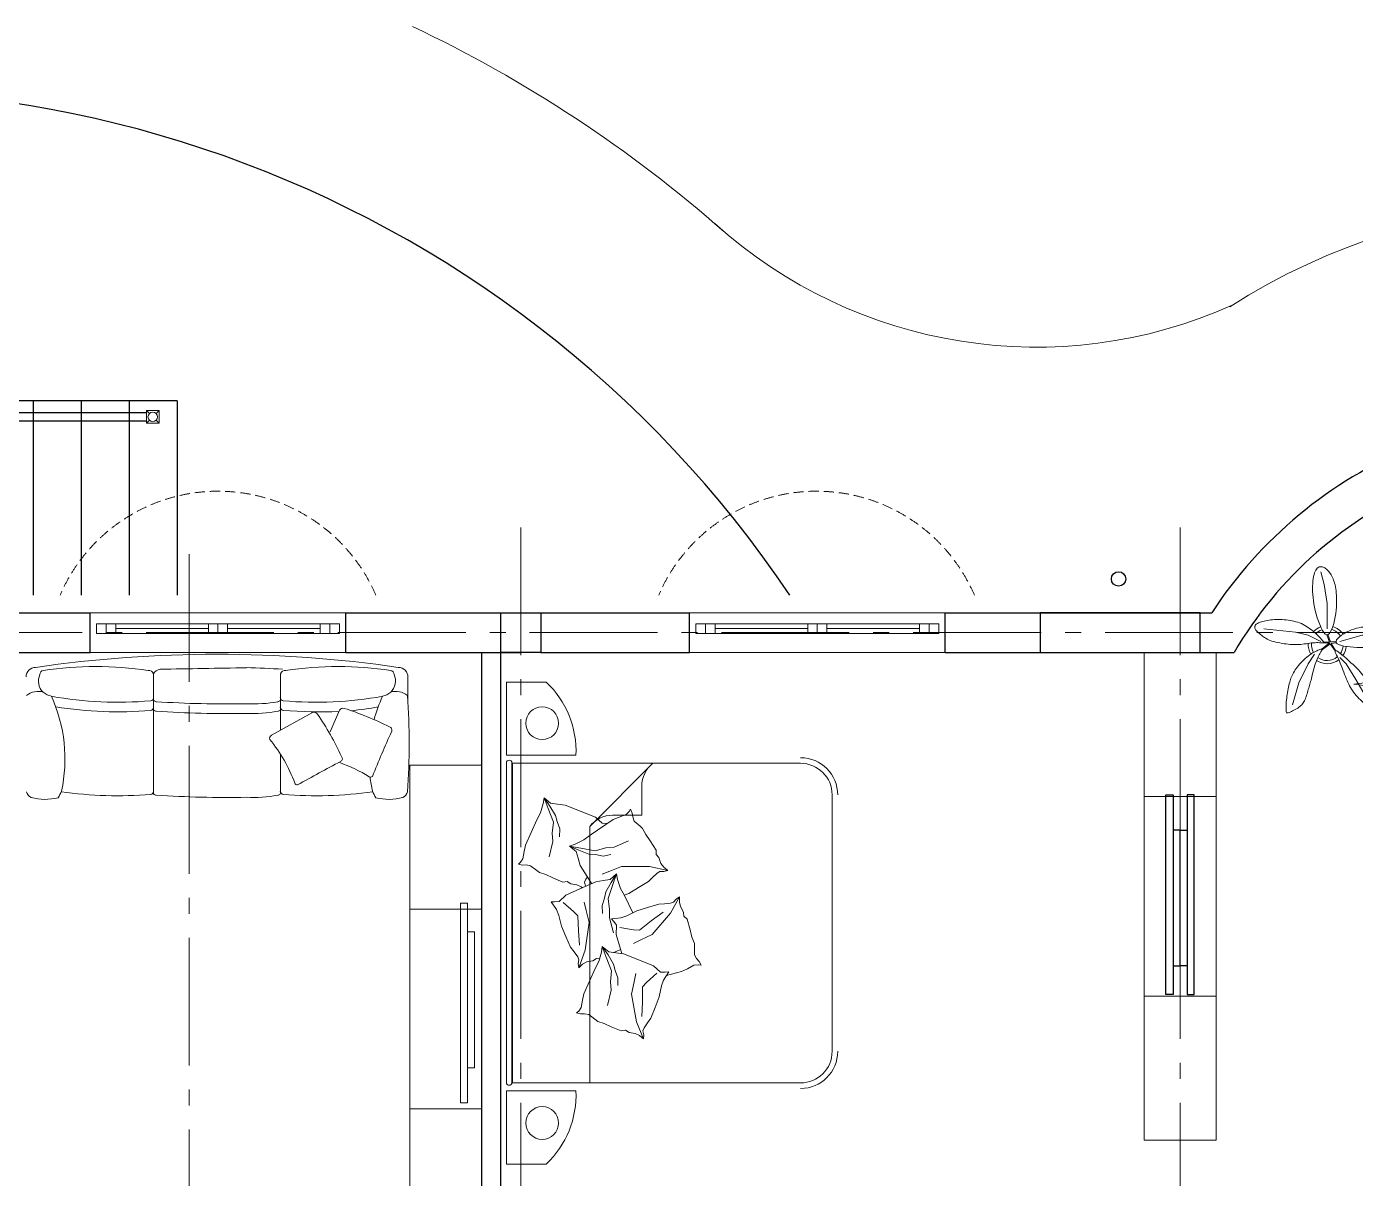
# Model space of a CAD drawing. Header units: millimetres. Extents: x -133165 to 20117, y 15722 to 63536.
# Drawn here: x -120946 to -112632, y 33035 to 40242 of the extents above; entities that cross this region are included whole.
import ezdxf

# ---------------------------------------------------------------- set-up
doc = ezdxf.new("R2010")
doc.units = ezdxf.units.MM
for name, pattern in [('GOST2.303 5', [24, 20, -1.5, 1, -1.5]), ('GOST2.303 6', [12, 8, -1.5, 1, -1.5]), ('HIDDEN', [9.525, 6.35, -3.175])]:
    doc.linetypes.add(name, pattern=pattern)
doc.layers.get('0').update_dxf_attribs({"lineweight": 15})
for name, color, linetype, lineweight in [('axis', 7, 'GOST2.303 5', 9), ('Furniture', 28, 'Continuous', 9), ('v', 140, 'Continuous', 20), ('wall', 5, 'Continuous', 60)]:
    doc.layers.add(name, color=color, linetype=linetype, lineweight=lineweight)
for name, color, linetype in [('floor', 11, 'Continuous'), ('hidden', 9, 'HIDDEN'), ('merdiven', 3, 'Continuous')]:
    doc.layers.add(name, color=color, linetype=linetype)
doc.styles.add('ATTR', font='romans.shx', dxfattribs={"width": 0.8, "height": 0.470416})

# ---------------------------------------------------------------- blocks, each defined once
blk = doc.blocks.new('okna-150')
at = {"layer": 'v', "ltscale": 100}
for p, q in [((-10, 60), (1510, 60)), ((-10, 0), (-10, 60)), ((-10, 0), (1510, 0)), ((50, 0), (50, 60)), ((110, 0), (110, 60)), ((110, 30), (690, 30)), ((690, 0), (690, 60)), ((750, 0), (750, 60)), ((810, 0), (810, 60)), ((810, 30), (1390, 30)), ((1390, 0), (1390, 60)), ((1450, 0), (1450, 60)), ((1510, 0), (1510, 60))]:
    blk.add_line(p, q, dxfattribs=at)
blk = doc.blocks.new('A$C201F213F')
at = {"layer": 'Furniture', "ltscale": 75}
for p, q in [((0, 0), (-636.4, -636.4)), ((636.4, -636.4), (0, 0)), ((-191.6, -303.3), (-443.5, -555.2)), ((-230.8, -284.4), (-249.2, -266)), ((442.6, -557.1), (187.9, -302.4)), ((229.8, -284.4), (248.2, -266)), ((-424.3, -848.5), (-636.4, -636.4)), ((636.4, -636.4), (424.3, -848.5))]:
    blk.add_line(p, q, dxfattribs=at)
for centre in [(-534.6, -605.3), (537.4, -606.7), (391.7, -620.8)]:
    blk.add_circle(centre, 27, dxfattribs=at)
for centre, radius, start, end in [((-0.5, -514.7), 351.7, 45, 135), ((-0.5, -514.7), 325.7, 45, 135), ((-2.3, -117.6), 265.2, 215.64538, 324.88513), ((-386.9, -611.8), 80, 135, 205.85821), ((386, -613.7), 80, 333.85994, 45), ((0, -424.3), 570, 201.44354, 338.55646), ((0, -424.3), 560, 201.44354, 338.55646), ((0, -424.3), 510, 205.85821, 333.85994), ((0, -424.3), 600, 225, 315)]:
    blk.add_arc(centre, radius, start, end, dxfattribs=at)
blk = doc.blocks.new('Plant 2')
for p, q in [((-0.98, 9.39), (-1.42, 6.75)), ((-1.42, 6.75), (-1.42, 4.99)), ((8.26, 6.31), (6.94, 5.43)), ((-1.42, 4.99), (-0.54, 1.91)), ((4.74, 4.11), (2.54, 2.79)), ((6.94, 5.43), (4.74, 4.11)), ((2.54, 2.79), (1.66, 1.91)), ((-8.46, -0.29), (-5.82, 0.15)), ((-5.82, 0.15), (-2.3, 0.15)), ((-1.52, 0.24), (-0.49, 0.61)), ((-1.49, 0.11), (-0.47, 0.45)), ((-0.49, 0.59), (-0.51, 1.38)), ((-0.47, 0.45), (-0.49, -0.34)), ((-0.28, 0.69), (-0.38, 1.4)), ((-0.38, -0.36), (-0.34, 0.47)), ((-0.34, 0.47), (0.48, -0.55)), ((0.71, 1.31), (-0.28, 0.71)), ((-0.21, 0.55), (0.75, 1.23)), ((0.56, -0.53), (-0.21, 0.57)), ((-10.22, -0.73), (-8.46, -0.29)), ((-0.54, -0.73), (-1.42, -2.49)), ((1.22, -1.61), (2.54, -2.49)), ((-1.42, -2.49), (-1.86, -4.25)), ((2.54, -2.49), (5.18, -3.81)), ((-1.86, -4.25), (-2.3, -8.65)), ((5.18, -3.81), (8.26, -4.69))]:
    blk.add_line(p, q)
for points in [[(-2, 3.16), (-2.16, 3.51), (-2.28, 3.86), (-2.38, 4.21), (-2.46, 4.54), (-2.52, 4.88), (-2.56, 5.21), (-2.58, 5.54), (-2.59, 5.87), (-2.58, 6.2), (-2.56, 6.53), (-2.53, 6.86), (-2.48, 7.18), (-2.42, 7.51), (-2.34, 7.82), (-2.25, 8.13), (-2.15, 8.44), (-2.03, 8.74), (-1.91, 9.02), (-1.77, 9.29), (-1.63, 9.52), (-1.48, 9.72), (-1.34, 9.88), (-1.19, 10), (-1.05, 10.05), (-0.92, 10.05), (-0.79, 9.99), (-0.67, 9.89), (-0.56, 9.75), (-0.45, 9.58), (-0.35, 9.38), (-0.26, 9.17), (-0.17, 8.95), (-0.09, 8.73), (-0.02, 8.51), (0.05, 8.29), (0.1, 8.05), (0.16, 7.82), (0.2, 7.57), (0.24, 7.32), (0.27, 7.05), (0.29, 6.76), (0.31, 6.47), (0.32, 6.15), (0.32, 5.82), (0.32, 5.46), (0.31, 5.09), (0.29, 4.69), (0.27, 4.26), (0.24, 3.81), (0.2, 3.35), (0.14, 2.9), (0.08, 2.47), (-0.01, 2.09), (-0.11, 1.77), (-0.24, 1.54), (-0.39, 1.4), (-0.57, 1.37), (-0.77, 1.45), (-0.98, 1.61), (-1.2, 1.84), (-1.42, 2.13), (-1.63, 2.45), (-1.83, 2.8), (-2, 3.16)], [(2.4, 3.45), (2.66, 3.75), (2.92, 4.02), (3.17, 4.27), (3.41, 4.51), (3.65, 4.73), (3.89, 4.93), (4.13, 5.11), (4.38, 5.29), (4.63, 5.44), (4.88, 5.59), (5.14, 5.72), (5.4, 3.85), (5.66, 5.96), (5.92, 6.06), (6.18, 6.15), (6.43, 6.24), (6.67, 6.32), (6.91, 6.39), (7.14, 6.46), (7.35, 6.52), (7.56, 6.57), (7.76, 6.61), (7.94, 6.65), (8.12, 6.68), (8.27, 6.7), (8.42, 6.72), (8.54, 6.72), (8.65, 6.72), (8.73, 6.7), (8.8, 6.66), (8.84, 6.61), (8.85, 6.53), (8.84, 6.44), (8.8, 6.33), (8.73, 6.2), (8.65, 6.06), (8.54, 5.9), (8.42, 5.73), (8.27, 5.55), (8.12, 5.36), (7.94, 5.16), (7.76, 4.96), (7.57, 4.76), (7.36, 4.56), (7.15, 4.37), (6.94, 4.17), (6.72, 3.99), (6.5, 3.82), (6.28, 3.66), (6.06, 3.52), (5.83, 3.38), (5.6, 3.25), (5.37, 3.13), (5.12, 3.02), (4.86, 2.9), (4.6, 2.79), (4.31, 2.68), (4.02, 2.57), (3.72, 2.46), (3.41, 2.34), (3.1, 2.23), (2.79, 2.1), (2.48, 1.97), (2.18, 1.84), (1.88, 1.7), (1.6, 1.56), (1.34, 1.44), (1.11, 1.34), (0.93, 1.26), (0.79, 1.23), (0.72, 1.25), (0.71, 1.33), (0.77, 1.47), (0.9, 1.67), (1.08, 1.92), (1.3, 2.2), (1.56, 2.5), (1.83, 2.82), (2.12, 3.14), (2.4, 3.45)], [(-3.98, 1.25), (-4.45, 1.33), (-4.9, 1.38), (-5.34, 1.42), (-5.77, 1.44), (-6.18, 1.44), (-6.57, 1.44), (-6.94, 1.42), (-7.28, 1.4), (-7.6, 1.37), (-7.89, 1.33), (-8.16, 1.29), (-8.41, 1.23), (-8.64, 1.18), (-8.86, 1.11), (-9.07, 1.04), (-9.26, 0.96), (-9.45, 0.87), (-9.63, 0.78), (-9.81, 0.69), (-9.97, 0.58), (-10.12, 0.48), (-10.26, 0.37), (-10.39, 0.26), (-10.51, 0.15), (-10.61, 0.04), (-10.7, -0.07), (-10.78, -0.18), (-10.84, -0.29), (-10.89, -0.4), (-10.92, -0.51), (-10.94, -0.62), (-10.95, -0.73), (-10.94, -0.84), (-10.92, -0.95), (-10.88, -1.05), (-10.81, -1.16), (-10.73, -1.26), (-10.61, -1.36), (-10.47, -1.45), (-10.29, -1.53), (-10.08, -1.61), (-9.84, -1.68), (-9.57, -1.75), (-9.27, -1.8), (-8.95, -1.84), (-8.61, -1.87), (-8.25, -1.89), (-7.87, -1.9), (-7.48, -1.89), (-7.07, -1.87), (-6.65, -1.83), (-6.22, -1.78), (-5.77, -1.71), (-5.31, -1.62), (-4.84, -1.51), (-4.35, -1.39), (-3.85, -1.24), (-3.36, -1.08), (-2.89, -0.9), (-2.45, -0.71), (-2.08, -0.51), (-1.78, -0.31), (-1.58, -0.12), (-1.49, 0.08), (-1.53, 0.27), (-1.67, 0.45), (-1.92, 0.62), (-2.24, 0.78), (-2.63, 0.92), (-3.06, 1.05), (-3.52, 1.16), (-3.98, 1.25)], [(-1.78, -1.61), (-1.97, -1.83), (-2.15, -2.05), (-2.33, -2.27), (-2.49, -2.5), (-2.64, -2.72), (-2.78, -2.96), (-2.91, -3.2), (-3.03, -3.44), (-3.13, -3.69), (-3.22, -3.95), (-3.3, -4.21), (-3.37, -4.48), (-3.43, -4.75), (-3.47, -5.02), (-3.51, -5.29), (-3.54, -5.57), (-3.57, -5.84), (-3.59, -6.12), (-3.6, -6.39), (-3.6, -6.66), (-3.6, -6.92), (-3.59, -7.19), (-3.57, -7.44), (-3.54, -7.69), (-3.51, -7.94), (-3.48, -8.17), (-3.43, -8.4), (-3.39, -8.61), (-3.34, -8.81), (-3.29, -8.99), (-3.23, -9.16), (-3.18, -9.31), (-3.12, -9.43), (-3.07, -9.54), (-3.01, -9.63), (-2.96, -9.71), (-2.9, -9.77), (-2.85, -9.82), (-2.79, -9.86), (-2.74, -9.89), (-2.68, -9.92), (-2.63, -9.93), (-2.57, -9.94), (-2.51, -9.94), (-2.44, -9.93), (-2.38, -9.9), (-2.3, -9.87), (-2.22, -9.82), (-2.14, -9.76), (-2.05, -9.68), (-1.95, -9.6), (-1.85, -9.5), (-1.74, -9.39), (-1.64, -9.27), (-1.53, -9.15), (-1.42, -9.01), (-1.31, -8.87), (-1.2, -8.72), (-1.09, -8.56), (-0.99, -8.39), (-0.89, -8.2), (-0.79, -8), (-0.7, -7.78), (-0.61, -7.55), (-0.53, -7.29), (-0.46, -7.02), (-0.39, -6.73), (-0.34, -6.44), (-0.28, -6.14), (-0.24, -5.85), (-0.2, -5.55), (-0.17, -5.27), (-0.15, -5), (-0.13, -4.75), (-0.12, -4.5), (-0.12, -4.26), (-0.12, -4.02), (-0.13, -3.78), (-0.15, -3.54), (-0.17, -3.29), (-0.2, -3.04), (-0.24, -2.79), (-0.27, -2.53), (-0.31, -2.28), (-0.34, -2.02), (-0.37, -1.78), (-0.38, -1.54), (-0.39, -1.31), (-0.39, -1.1), (-0.37, -0.91), (-0.36, -0.73), (-0.35, -0.59), (-0.34, -0.47), (-0.36, -0.4), (-0.4, -0.36), (-0.46, -0.36), (-0.56, -0.41), (-0.69, -0.5), (-0.84, -0.63), (-1.01, -0.79), (-1.2, -0.97), (-1.39, -1.17), (-1.59, -1.39), (-1.78, -1.61)], [(0.93, -1.68), (1.05, -1.88), (1.18, -2.08), (1.32, -2.28), (1.47, -2.49), (1.63, -2.69), (1.81, -2.9), (1.99, -3.1), (2.18, -3.29), (2.37, -3.48), (2.57, -3.66), (2.78, -3.84), (2.98, -4), (3.19, -4.15), (3.39, -4.29), (3.59, -4.42), (3.79, -4.54), (3.98, -4.64), (4.16, -4.73), (4.35, -4.82), (4.53, -4.89), (4.72, -4.95), (4.91, -5.01), (5.12, -5.07), (5.33, -5.13), (5.56, -5.18), (5.79, -5.24), (6.04, -5.29), (6.29, -5.34), (6.55, -5.38), (6.8, -5.43), (7.06, -5.46), (7.31, -5.49), (7.55, -5.52), (7.79, -5.54), (8.01, -5.55), (8.23, -5.56), (8.42, -5.56), (8.61, -5.57), (8.77, -5.57), (8.92, -5.57), (9.05, -5.57), (9.16, -5.56), (9.24, -5.55), (9.31, -5.53), (9.35, -5.5), (9.38, -5.44), (9.38, -5.37), (9.36, -5.27), (9.32, -5.15), (9.27, -5.01), (9.2, -4.84), (9.11, -4.67), (9.02, -4.49), (8.92, -4.3), (8.81, -4.12), (8.7, -3.95), (8.59, -3.8), (8.48, -3.65), (8.36, -3.52), (8.24, -3.39), (8.12, -3.28), (7.98, -3.18), (7.83, -3.09), (7.68, -3), (7.5, -2.92), (7.32, -2.85), (7.13, -2.78), (6.93, -2.72), (6.73, -2.66), (6.53, -2.6), (6.33, -2.54), (6.14, -2.49), (5.95, -2.43), (5.76, -2.38), (5.58, -2.32), (5.39, -2.27), (5.21, -2.21), (5.01, -2.16), (4.81, -2.1), (4.6, -2.05), (4.37, -1.99), (4.13, -1.94), (3.89, -1.88), (3.63, -1.82), (3.38, -1.75), (3.12, -1.69), (2.87, -1.61), (2.62, -1.53), (2.37, -1.45), (2.14, -1.36), (1.91, -1.26), (1.7, -1.17), (1.5, -1.07), (1.32, -0.98), (1.15, -0.89), (1, -0.8), (0.87, -0.72), (0.77, -0.65), (0.68, -0.6), (0.61, -0.55), (0.55, -0.53), (0.52, -0.52), (0.5, -0.54), (0.49, -0.58), (0.5, -0.65), (0.52, -0.74), (0.55, -0.86), (0.6, -0.99), (0.66, -1.15), (0.74, -1.31), (0.83, -1.49), (0.93, -1.68)]]:
    blk.add_lwpolyline(points, close=True)
for radius, start, end in [(2.64, 123.8022, 163.3846), (2.2, 123.3061, 164.633), (2.2, 56.1561, 85.8565), (2.64, 55.4621, 85.1348), (2.2, 323.0276, 39.4037), (2.64, 325.816, 37.097), (2.64, 200.5744, 226.3792), (2.2, 199.7262, 226.28), (2.2, 263.9554, 299.0217), (2.64, 266.0481, 299.6067)]:
    blk.add_arc((-0.1, 0.15), radius, start, end)
at = {"style": 'ATTR', "width": 0.8, "flags": 9}
blk.add_attdef('ESTCODE', (0, 0), '', height=0.00407, dxfattribs=at)
blk = doc.blocks.new('7')
for p, q in [((34743, 36929), (34731, 36879)), ((34766, 36902), (34743, 36929)), ((34722, 36776), (34660, 36700)), ((34733, 36830), (34722, 36776)), ((34731, 36879), (34733, 36830)), ((34810, 36871), (34766, 36902)), ((34901, 36854), (34810, 36871)), ((34981, 36836), (34901, 36854)), ((35296, 36689), (34981, 36836)), ((34608, 36586), (34566, 36499)), ((34634, 36666), (34608, 36586)), ((34660, 36700), (34634, 36666)), ((35384, 36643), (35296, 36689)), ((35497, 36609), (35384, 36643)), ((35571, 36596), (35436, 36549)), ((35571, 36596), (35464, 36527)), ((35571, 36596), (35497, 36609)), ((35500, 36516), (35571, 36596)), ((33961, 36399), (34096, 36432)), ((34096, 36432), (34168, 36459)), ((34168, 36459), (34268, 36526)), ((34268, 36526), (34268, 36481)), ((34268, 36481), (34270, 36423)), ((34270, 36423), (34347, 36338)), ((34566, 36499), (34511, 36373)), ((35021, 36494), (34832, 36541)), ((35127, 36500), (35021, 36494)), ((35263, 36484), (35127, 36500)), ((35270, 36438), (35177, 36406)), ((35436, 36549), (35263, 36484)), ((35347, 36458), (35270, 36438)), ((35464, 36527), (35347, 36458)), ((35476, 36335), (35489, 36428)), ((35489, 36428), (35500, 36516)), ((33639, 36244), (33695, 36288)), ((33695, 36288), (33829, 36345)), ((33829, 36345), (33961, 36399)), ((34144, 36245), (34257, 36374)), ((34347, 36338), (34424, 36162)), ((34488, 36276), (34477, 36199)), ((34519, 36319), (34488, 36276)), ((34511, 36373), (34519, 36319)), ((34893, 36204), (34962, 36286)), ((34962, 36286), (34909, 36170)), ((34962, 36286), (34935, 36146)), ((34962, 36286), (34986, 36215)), ((35177, 36406), (35078, 36409)), ((35393, 36135), (35476, 36335)), ((32862, 36125), (32852, 36071)), ((32872, 36224), (32860, 36173)), ((32860, 36173), (32862, 36125)), ((32896, 36196), (32872, 36224)), ((32939, 36166), (32896, 36196)), ((33030, 36149), (32939, 36166)), ((33111, 36130), (33030, 36149)), ((33425, 35983), (33111, 36130)), ((33438, 36189), (33489, 36194)), ((33482, 36140), (33438, 36189)), ((33438, 36189), (33655, 36106)), ((33509, 36088), (33482, 36140)), ((33489, 36194), (33538, 36185)), ((33522, 36010), (33509, 36088)), ((33538, 36185), (33575, 36199)), ((33575, 36199), (33639, 36244)), ((33655, 36106), (34003, 36052)), ((33718, 36175), (33901, 36188)), ((33901, 36188), (34088, 36193)), ((34003, 36052), (34154, 36089)), ((34088, 36193), (34144, 36245)), ((34154, 36089), (34257, 36113)), ((34424, 36162), (34510, 35963)), ((34450, 36145), (34438, 36131)), ((34477, 36199), (34450, 36145)), ((34454, 36092), (34459, 36092)), ((34459, 36092), (34507, 36102)), ((34507, 36102), (34544, 36088)), ((34532, 36042), (34718, 36154)), ((34544, 36088), (34574, 36067)), ((34718, 36154), (34808, 36180)), ((34808, 36180), (34893, 36204)), ((34909, 36170), (34858, 36044)), ((34935, 36146), (34897, 35965)), ((34986, 36215), (35037, 36107)), ((35037, 36107), (35094, 36027)), ((35318, 35958), (35393, 36135)), ((32763, 35960), (32737, 35880)), ((32790, 35994), (32763, 35960)), ((32852, 36071), (32790, 35994)), ((33513, 35938), (33425, 35983)), ((33627, 35904), (33513, 35938)), ((33552, 35967), (33522, 36010)), ((33547, 35928), (33552, 35967)), ((34488, 36015), (34532, 36042)), ((34510, 35963), (34524, 35871)), ((34850, 35964), (34832, 35868)), ((34858, 36044), (34850, 35964)), ((34897, 35965), (34932, 35832)), ((35094, 36027), (35286, 35737)), ((35242, 35872), (35318, 35958)), ((32695, 35794), (32640, 35667)), ((32737, 35880), (32695, 35794)), ((33150, 35789), (32962, 35836)), ((33257, 35794), (33150, 35789)), ((33393, 35779), (33257, 35794)), ((33566, 35843), (33393, 35779)), ((33477, 35752), (33399, 35732)), ((33594, 35821), (33477, 35752)), ((33701, 35891), (33566, 35843)), ((33701, 35891), (33594, 35821)), ((33619, 35722), (33630, 35810)), ((33701, 35891), (33627, 35904)), ((33630, 35810), (33701, 35891)), ((34056, 35798), (33869, 35749)), ((34043, 35773), (34009, 35744)), ((34055, 35653), (34043, 35773)), ((34163, 35794), (34056, 35798)), ((34212, 35888), (34113, 35885)), ((34298, 35811), (34163, 35794)), ((34305, 35858), (34212, 35888)), ((34473, 35749), (34298, 35811)), ((34382, 35839), (34305, 35858)), ((34500, 35771), (34382, 35839)), ((34608, 35703), (34500, 35771)), ((34524, 35871), (34536, 35783)), ((34536, 35783), (34608, 35703)), ((34641, 35784), (34603, 35883)), ((34699, 35640), (34641, 35784)), ((34832, 35868), (34849, 35771)), ((34932, 35832), (34942, 35726)), ((35240, 35814), (35242, 35872)), ((35240, 35806), (35240, 35814)), ((32649, 35614), (32618, 35570)), ((32640, 35667), (32649, 35614)), ((33307, 35701), (33208, 35703)), ((33399, 35732), (33307, 35701)), ((33522, 35430), (33606, 35629)), ((33606, 35629), (33619, 35722)), ((33663, 35662), (33609, 35647)), ((33644, 35702), (33622, 35747)), ((33658, 35661), (33644, 35702)), ((33848, 35715), (33663, 35662)), ((33963, 35709), (33848, 35715)), ((33905, 35499), (33933, 35668)), ((34009, 35744), (33963, 35709)), ((34080, 35580), (34055, 35653)), ((34334, 35607), (34117, 35503)), ((34421, 35654), (34334, 35607)), ((34360, 35551), (34337, 35609)), ((34534, 35689), (34421, 35654)), ((34608, 35703), (34473, 35749)), ((34608, 35703), (34534, 35689)), ((34692, 35287), (34699, 35640)), ((34942, 35726), (35017, 35547)), ((35286, 35737), (35316, 35661)), ((35316, 35661), (35346, 35573)), ((32537, 35391), (32753, 35476)), ((32580, 35440), (32537, 35391)), ((32606, 35493), (32580, 35440)), ((32618, 35570), (32606, 35493)), ((32753, 35476), (33100, 35535)), ((33100, 35535), (33252, 35499)), ((33252, 35499), (33355, 35476)), ((33448, 35253), (33522, 35430)), ((33778, 35407), (33731, 35502)), ((33900, 35422), (33905, 35499)), ((34015, 35274), (33900, 35422)), ((34139, 35455), (34080, 35580)), ((34182, 35318), (34139, 35455)), ((34431, 35427), (34360, 35551)), ((34506, 35303), (34431, 35427)), ((35265, 35473), (35199, 35400)), ((35317, 35491), (35265, 35473)), ((35365, 35496), (35317, 35491)), ((35346, 35573), (35383, 35535)), ((35414, 35515), (35365, 35496)), ((35383, 35535), (35414, 35515)), ((32537, 35391), (32588, 35386)), ((32588, 35386), (32637, 35396)), ((32637, 35396), (32674, 35382)), ((32674, 35382), (32738, 35338)), ((32738, 35338), (32795, 35295)), ((32795, 35295), (32930, 35239)), ((32817, 35408), (32999, 35398)), ((32999, 35398), (33187, 35395)), ((33187, 35395), (33243, 35343)), ((33243, 35343), (33358, 35215)), ((33844, 35267), (33778, 35407)), ((34107, 35032), (33844, 35267)), ((34121, 35125), (34015, 35274)), ((34222, 35179), (34182, 35318)), ((34557, 35253), (34506, 35303)), ((34610, 35195), (34557, 35253)), ((34639, 35061), (34692, 35287)), ((35014, 35277), (34897, 35204)), ((35094, 35331), (35014, 35277)), ((35169, 35369), (35094, 35331)), ((35199, 35400), (35169, 35369)), ((32930, 35239), (33062, 35187)), ((33062, 35187), (33198, 35155)), ((33198, 35155), (33270, 35130)), ((33270, 35130), (33371, 35064)), ((33327, 35092), (33373, 34903)), ((33370, 35109), (33371, 35166)), ((33371, 35064), (33370, 35109)), ((33371, 35166), (33448, 35253)), ((34224, 35107), (34222, 35179)), ((34230, 35030), (34224, 35107)), ((34630, 35161), (34610, 35195)), ((34627, 35111), (34630, 35161)), ((34639, 35061), (34627, 35111)), ((34681, 35111), (34639, 35061)), ((34730, 35145), (34681, 35111)), ((34805, 35168), (34730, 35145)), ((34843, 35204), (34805, 35168)), ((34897, 35204), (34843, 35204)), ((34309, 34917), (34107, 35032)), ((34186, 34908), (34244, 34920)), ((34242, 34992), (34230, 35030)), ((34280, 34960), (34242, 34992)), ((34244, 34920), (34309, 34917)), ((34309, 34917), (34280, 34960)), ((33373, 34903), (33409, 34829)), ((33409, 34829), (33452, 34747)), ((33723, 34738), (33801, 34768)), ((33801, 34768), (33895, 34789)), ((33895, 34789), (34028, 34825)), ((34028, 34825), (34065, 34865)), ((34065, 34865), (34118, 34869)), ((34118, 34869), (34186, 34908)), ((33456, 34694), (33449, 34659)), ((33449, 34659), (33496, 34681)), ((33452, 34747), (33456, 34694)), ((33496, 34681), (33533, 34713)), ((33533, 34713), (33581, 34738)), ((33581, 34738), (33679, 34738)), ((33679, 34738), (33723, 34738))]:
    blk.add_line(p, q)

msp = doc.modelspace()

# ---------------------------------------------------------------- linework, layer by layer
at = {"layer": 'axis', "color": 147, "linetype": 'GOST2.303 6', "lineweight": 0, "ltscale": 100}
for p, q in [((-117853.6, 37108.7), (-117853.6, 16775.3)), ((-113728.6, 37108.7), (-113728.6, 16775.3)), ((-119928.6, 36941.5), (-119928.6, 16775.3)), ((-130998.5, 36450.1), (-105614.1, 36450.1))]:
    msp.add_line(p, q, dxfattribs=at)
at = {"layer": 'floor', "ltscale": 100}
for p, q in [((-120196.7, 37825.1), (-122239.6, 37825.1)), ((-122239.6, 37775.1), (-120196.7, 37775.1))]:
    msp.add_line(p, q, dxfattribs=at)
at = {"layer": 'Furniture', "ltscale": 100}
for p, q in [((-120152.9, 36193.3), (-120152.9, 36030.8)), ((-119356.9, 36193.3), (-119356.9, 36030.8)), ((-118560.4, 36174.4), (-118560.4, 36010.9)), ((-117944, 36140.2), (-117694.5, 36140.2)), ((-117944, 35682.9), (-117944, 36140.2)), ((-120152.9, 36030.8), (-120152.9, 35445.5)), ((-119356.9, 36030.8), (-119356.9, 35839.8)), ((-119356.9, 35689), (-119356.9, 35445.5)), ((-117944, 35682.9), (-117508.6, 35682.9)), ((-117944, 33635.1), (-117944, 35635.1)), ((-117909.1, 33635.1), (-117909.1, 35635.1)), ((-117905.8, 35632.8), (-116103.5, 35632.8)), ((-117905.8, 33632.8), (-117905.8, 35632.8)), ((-117422.4, 35237.7), (-117027.3, 35632.8)), ((-117944, 35437.4), (-117944, 33832.7)), ((-117097.3, 35489.7), (-117097.3, 35307.7)), ((-115905.8, 35435.1), (-115905.8, 33830.4)), ((-117279.3, 35307.7), (-117097.3, 35307.7)), ((-117422.4, 35237.7), (-117422.4, 34632.8)), ((-117422.4, 34632.8), (-117422.4, 33632.8)), ((-116103.5, 33632.8), (-117905.8, 33632.8)), ((-117944, 33582.6), (-117944, 33125.3)), ((-117944, 33582.6), (-117508.6, 33582.6)), ((-117944, 33125.3), (-117694.5, 33125.3))]:
    msp.add_line(p, q, dxfattribs=at)
msp.add_lwpolyline([(-118974.8, 35675.2, 0.039108), (-119126.4, 35941, 0.352413), (-119156.5, 35950.2), (-119414, 35808.3, 0.370087), (-119424.1, 35781.4, -0.085318), (-119267.8, 35508.5, 0.338149), (-119250.2, 35497.3, -0.006963), (-118980.6, 35644.9, 0.478074)], format="xyb", close=True, dxfattribs=at)
msp.add_lwpolyline([(-118987, 35636.6, -0.054969), (-118803.4, 35548.8, 0.338149), (-118782.7, 35550.8, -0.006963), (-118661.7, 35833.4, 0.478074), (-118675.7, 35860.8, 0.039108), (-118959.1, 35976.4, 0.352413), (-118988.5, 35965.1), (-119046.3, 35829)], format="xyb", dxfattribs=at)
for points in [[(-118098.6, 35620), (-118548.6, 35620), (-118548.6, 34720), (-118098.6, 34720)], [(-118098.6, 35620), (-118548.6, 35620), (-118548.6, 32570), (-118098.6, 32570)], [(-118231.5, 34757.4), (-118231.5, 33507.4), (-118187.2, 33507.4), (-118187.2, 34757.4)], [(-118142.9, 34577.4), (-118142.9, 33727.4), (-118187.2, 33727.4), (-118187.2, 34577.4)], [(-118098.6, 33470), (-118548.6, 33470), (-118548.6, 32570), (-118098.6, 32570)]]:
    msp.add_lwpolyline(points, close=True, dxfattribs=at)
for centre in [(-117719.9, 35883.6), (-117719.9, 33381.9)]:
    msp.add_circle(centre, 102.4, dxfattribs=at)
for centre, radius, start, end in [((-119754.9, 28410.7), 7904.1, 81.74757, 98.25243), ((-120889.4, 36172.9), 60, 90, 180), ((-120776.3, 36147.3), 95.7, 154.41316, 226.89646), ((-120834.6, 36187), 28.1, 104.71542, 176.75336), ((-120513.6, 33939.9), 2297.8, 81.79029, 98.20971), ((-120180.9, 36185.6), 28.9, 15.29611, 99.18879), ((-120099.9, 36158.8), 63.3, 99.76579, 147.02405), ((-121530.8, 129295.7), 93085.4, 270.874209, 271.206776), ((-119802.8, 28279), 7955.4, 86.69793, 88.32565), ((-119328.9, 36185.6), 28.9, 80.81121, 164.70389), ((-118996.2, 33939.9), 2297.8, 81.79029, 98.20971), ((-118675.2, 36187), 28.1, 3.24664, 75.28458), ((-118733.5, 36147.3), 95.7, 313.10354, 25.58684), ((-118620.4, 36172.9), 60, 358.60065, 89.98792), ((-118103, 35707.7), 594.9, 357.60977, 46.63705), ((-120875, 35972.7), 109.9, 72.3508, 130.32097), ((-120758.7, 36179.2), 131.4, 230.79559, 255.72698), ((-121646.3, 35660.5), 940.5, 347.60798, 24.59042), ((-120372, 38402.1), 2387.3, 259.88875, 274.8671), ((-120171.5, 36043.6), 20.3, 275.87655, 1.80004), ((-120136.2, 36035.6), 17.3, 149.87996, 272.00409), ((-119698.2, 42739.8), 6735.8, 266.27611, 271.08898), ((-119526.1, 36822.8), 818.8, 266.88134, 280.69313), ((-119373.6, 36035.6), 17.3, 267.99591, 30.12004), ((-119338.3, 36043.6), 20.3, 178.19996, 264.12345), ((-119137.8, 38402.1), 2387.3, 265.1329, 280.11125), ((-117863.5, 35660.5), 940.5, 155.40958, 164.88845), ((-118751.1, 36179.2), 131.4, 284.27302, 309.20441), ((-118634.8, 35972.7), 109.9, 49.67903, 107.6492), ((-122457.3, 35755.3), 3905.3, 355.57621, 4.42379), ((-120373.9, 38389.2), 2434.3, 260.77957, 274.8194), ((-120171.5, 35983.7), 20.3, 275.87655, 1.80004), ((-120136.2, 35975.6), 17.3, 149.87996, 272.00409), ((-119698.2, 42679.8), 6735.8, 266.27611, 271.08898), ((-119526.1, 36762.8), 818.8, 266.88134, 280.69313), ((-119373.6, 35975.6), 17.3, 267.99591, 30.12004), ((-119338.3, 35983.7), 20.3, 178.19996, 264.12345), ((-119097.8, 39379.9), 3425, 265.9379, 271.76645), ((-119065.2, 37592.1), 1637.2, 275.25933, 281.24867), ((-117926.6, 35635.1), 17.4, 0, 180), ((-116915.8, 35489.6), 181.4, 127.91224, 180.02989), ((-116103.5, 35435.1), 232.7, 0, 90), ((-116103.5, 35435.1), 197.7, 0, 90), ((-117863.5, 35660.5), 940.5, 186.96614, 192.39202), ((-120903.8, 35459.3), 42.7, 187.07504, 250.19706), ((-120829, 35742.7), 335.6, 254.57181, 283.85712), ((-121195.9, 35666.4), 512.2, 330.83586, 336.07321), ((-120376.8, 37932.6), 2503, 261.89869, 274.75243), ((-120171.5, 35458.4), 20.3, 275.87655, 1.80004), ((-120136.2, 35450.3), 17.3, 149.87996, 272.00409), ((-119698.2, 42154.6), 6735.8, 266.27611, 271.08898), ((-119526.1, 36237.6), 818.8, 266.88134, 280.69313), ((-119373.6, 35450.3), 17.3, 267.99591, 30.12004), ((-119338.3, 35458.4), 20.3, 178.19996, 264.12345), ((-119133, 37932.6), 2503, 265.24757, 278.10131), ((-118313.9, 35666.4), 512.2, 203.92679, 209.16414), ((-118680.8, 35742.7), 335.6, 256.14288, 285.42819), ((-118606, 35459.3), 42.7, 289.80294, 352.92496), ((-117279.2, 35126.2), 181.4, 89.97011, 142.08776), ((-116103.5, 33830.4), 197.7, 270, 0), ((-116103.5, 33830.4), 232.7, 270, 0), ((-117926.6, 33635.1), 17.4, 180, 0), ((-118103, 33557.8), 594.9, 313.36295, 2.39023)]:
    msp.add_arc(centre, radius, start, end, dxfattribs=at)
at = {"layer": 'hidden', "linetype": 'HIDDEN', "lineweight": 0, "ltscale": 10}
for centre in [(-119748.6, 36260.1), (-116003.6, 36260.1)]:
    msp.add_arc(centre, 1075, 23.28773, 156.71227, dxfattribs=at)
at = {"layer": 'merdiven', "ltscale": 100}
for p, q in [((-120004.1, 37900.1), (-122104.6, 37900.1)), ((-120904.1, 37900.1), (-120904.1, 36685.1)), ((-120604.1, 37900.1), (-120604.1, 36685.1)), ((-120304.1, 37900.1), (-120304.1, 36685.1)), ((-120004.1, 37900.1), (-120004.1, 36685.1))]:
    msp.add_line(p, q, dxfattribs=at)
at = {"layer": 'merdiven', "lineweight": 0, "ltscale": 100}
for centre, radius, start, end in [((-122103.6, 32695.1), 8350, 48.62065, 64.67039), ((-111228.5, 35070.1), 4060, 359.99901, 122.63406), ((-114629.5, 41236.5), 3000, 227.92259, 294.12913)]:
    msp.add_arc(centre, radius, start, end, dxfattribs=at)
at = {"layer": 'merdiven', "ltscale": 100}
for start, end in [(33.92049, 180), (31.63294, 31.68001)]:
    msp.add_arc((-122103.6, 32695.1), 7150, start, end, dxfattribs=at)
at = {"layer": 'wall', "lineweight": 20, "ltscale": 100}
for p, q in [((-120177.9, 37821.3), (-120196.7, 37840.1)), ((-120135.5, 37821.3), (-120116.7, 37840.1)), ((-120196.7, 37760.1), (-120177.9, 37778.8)), ((-120116.7, 37760.1), (-120135.5, 37778.8))]:
    msp.add_line(p, q, dxfattribs=at)
at = {"layer": 'wall', "color": 5, "lineweight": -2, "ltscale": 100}
for p, q in [((-122103.6, 36575.1), (-120548.6, 36575.1)), ((-120548.6, 36325.1), (-120548.6, 36575.1)), ((-118948.6, 36575.1), (-116798.6, 36575.1)), ((-118948.6, 36325.1), (-118948.6, 36575.1)), ((-116798.6, 36325.1), (-116798.6, 36575.1)), ((-115198.6, 36575.1), (-113530.2, 36575.1)), ((-115198.6, 36325.1), (-115198.6, 36575.1)), ((-116798.6, 36325.1), (-116798.6, 36445.1)), ((-121853.6, 36325.1), (-120548.6, 36325.1)), ((-118948.6, 36325.1), (-117853.6, 36325.1)), ((-118098.6, 32570.1), (-118098.6, 36325.1)), ((-117978.6, 32695.1), (-117978.6, 36325.1)), ((-117728.6, 36325.1), (-116798.6, 36325.1)), ((-115198.6, 36325.1), (-113853.6, 36325.1)), ((-113603.6, 36325.1), (-113390.7, 36325.1))]:
    msp.add_line(p, q, dxfattribs=at)
at = {"layer": 'wall', "color": 4, "lineweight": 20, "ltscale": 100}
for p, q in [((-120548.6, 36575.1), (-118948.6, 36575.1)), ((-116798.6, 36575.1), (-115198.6, 36575.1)), ((-118948.6, 36325.1), (-120548.6, 36325.1)), ((-116798.6, 36325.1), (-115198.6, 36325.1))]:
    msp.add_line(p, q, dxfattribs=at)
at = {"layer": 'wall', "color": 5, "lineweight": 0}
for p, q in [((-113953.6, 33275.1), (-113953.6, 36325.1)), ((-113503.6, 33275.1), (-113503.6, 35425.1)), ((-113503.6, 33275.1), (-113503.6, 35425.1))]:
    msp.add_line(p, q, dxfattribs=at)
at = {"layer": 'wall', "lineweight": 20, "ltscale": 100}
msp.add_lwpolyline([(-120116.7, 37840.1), (-120116.7, 37760.1), (-120196.7, 37760.1), (-120196.7, 37840.1)], close=True, dxfattribs=at)
at = {"layer": 'wall', "color": 5, "lineweight": -2, "ltscale": 100}
for points in [[(-117978.6, 36575.1), (-117728.6, 36575.1), (-117728.6, 36325.1), (-117978.6, 36325.1)], [(-113603.6, 36575.1), (-114603.6, 36575.1), (-114603.6, 36325.1), (-113603.6, 36325.1)]]:
    msp.add_lwpolyline(points, close=True, dxfattribs=at)
at = {"layer": 'wall', "color": 5, "lineweight": 0}
for points in [[(-113503.6, 36325.1), (-113953.6, 36325.1), (-113953.6, 35425.1), (-113503.6, 35425.1)], [(-113503.6, 34175.1), (-113953.6, 34175.1), (-113953.6, 33275.1), (-113503.6, 33275.1)]]:
    msp.add_lwpolyline(points, close=True, dxfattribs=at)
msp.add_lwpolyline([(-113503.6, 35425.1), (-113953.6, 35425.1)], dxfattribs=at)
at = {"layer": 'wall', "color": 4, "lineweight": -2, "ltscale": 100}
for points in [[(-113817.2, 34185.1), (-113817.2, 35435.1), (-113772.9, 35435.1), (-113772.9, 34185.1)], [(-113639.9, 34185.1), (-113639.9, 35435.1), (-113684.2, 35435.1), (-113684.2, 34185.1)], [(-113728.6, 34365.1), (-113728.6, 35215.1), (-113772.9, 35215.1), (-113772.9, 34365.1)], [(-113728.6, 34365.1), (-113728.6, 35215.1), (-113684.2, 35215.1), (-113684.2, 34365.1)]]:
    msp.add_lwpolyline(points, close=True, dxfattribs=at)
at = {"layer": 'wall', "lineweight": 20, "ltscale": 100}
msp.add_circle((-120156.7, 37800.1), 30, dxfattribs=at)
at = {"layer": 'wall', "color": 5, "lineweight": -2, "ltscale": 100}
msp.add_circle((-114113.9, 36786.1), 45, dxfattribs=at)
for radius, end in [(2750, 146.81989), (2500, 149.86759)]:
    msp.add_arc((-111228.6, 35070.1), radius, 112.5, end, dxfattribs=at)

# ---------------------------------------------------------------- block references
at = {"layer": 'Furniture', "ltscale": 100}
for name, p, xscale, yscale, zscale, rotation in [('Plant 2', (-112814.9, 36370.1), 45, 45, 45, 270), ('7', (-99189.3, 17861.9), 0.4999999999633473, 0.4999999999708962, 0.5, 90.7156172114461)]:
    msp.add_blockref(name, p, dxfattribs=dict(at, xscale=xscale, yscale=yscale, zscale=zscale, rotation=rotation))
at = {"layer": 'Furniture', "ltscale": 100, "xscale": -1, "rotation": 44.99999999963661}
msp.add_blockref('A$C201F213F', (-117728.6, 32820.1), dxfattribs=at)
at = {"layer": 'v', "xscale": -1}
msp.add_blockref('okna-150', (-118998.6, 36445.1), dxfattribs=at)
at = {"layer": 'v'}
msp.add_blockref('okna-150', (-116748.6, 36445.1), dxfattribs=at)

doc.saveas('drawing.dxf')
